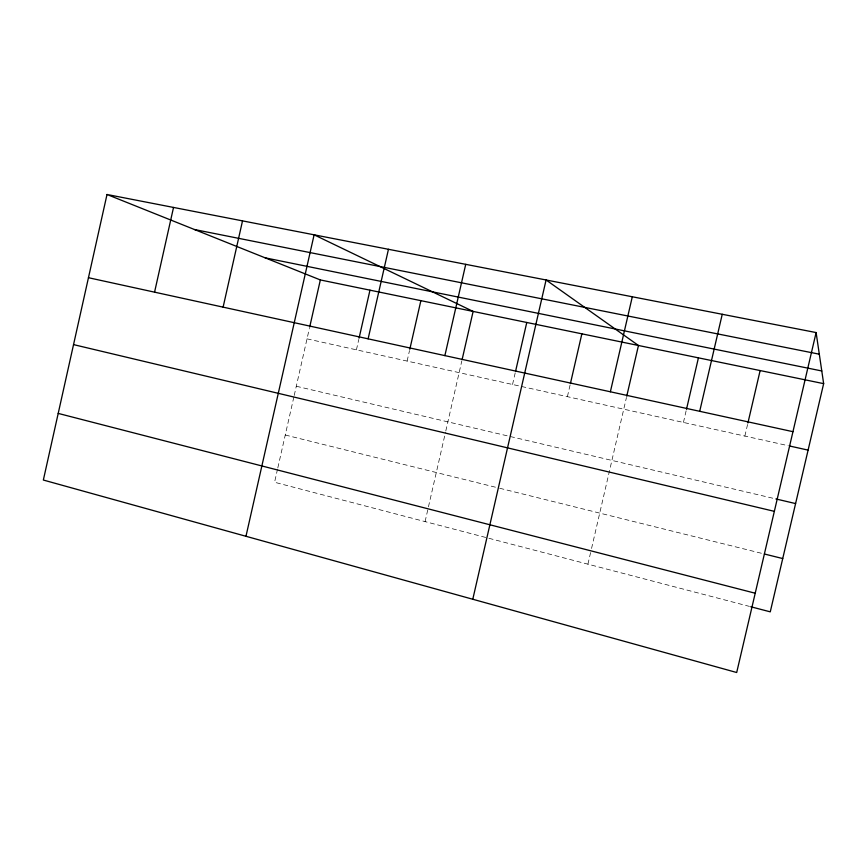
<?xml version="1.0" encoding="UTF-8"?>
<svg xmlns="http://www.w3.org/2000/svg" width="867" height="867" viewBox="0 0 867 867"><rect width="100%" height="100%" fill="white"/><g stroke="black" fill="none" stroke-linecap="round" stroke-linejoin="round"><path stroke-width="0.65" stroke-dasharray="4.33 3.25" d="M277.538 469.134L274.568 482.258L749.424 606.391M277.83 467.822L293.902 396.793M294.206 395.471L309.389 328.387M356.424 349.834L358.775 339.452M407.111 361.084L409.506 350.571M425.079 521.609L445.508 432.254M445.801 430.953L461.818 360.91M512.538 384.493L515.269 372.615M567.397 396.674L570.107 384.894M587.924 564.179L591.251 549.776M591.554 548.464L626.451 397.487M683.434 422.435L686.187 410.579M744.861 436.079L747.614 424.288M307.016 338.856L788.341 445.725M296.286 386.248L774.599 498.633M285.254 435.006L498.406 487.937M499.695 488.262L763.123 553.688"/><path stroke-width="1.3" d="M107.009 194.49L43.35 480.036L736.69 672.51L816.118 332.56L107.009 194.49L320.346 279.943L823.65 383.647L770.264 611.842L750.724 606.737M154.564 292.157L173.53 207.441M223.112 307.146L242.522 220.868M245.968 536.283L314.114 234.816L473.122 311.426L462.111 359.61M309.682 327.076L320.346 279.943M359.068 338.152L369.971 290.174M368.117 338.834L388.459 249.284M409.809 349.26L420.874 300.654M444.879 355.611L465.731 264.327M515.572 371.304L526.768 322.481M472.786 599.249L546.08 279.976L638.459 345.489L626.743 396.186M570.41 383.582L581.865 333.828M610.368 391.786L632.303 296.763M686.501 409.257L698.423 357.843M699.702 411.305L722.244 314.277M747.918 422.977L760.131 370.567M194.49 229.527L819.315 354.191M265.15 257.835L821.786 370.968M88.456 277.711L792.958 431.69M789.653 446.017L808.098 450.114M775.911 498.948L795.592 503.575M73.543 344.611L774.35 511.346M764.423 554.013L782.728 558.554M58.208 413.407L755.211 593.223M816.118 332.56L823.65 383.647"/></g></svg>
